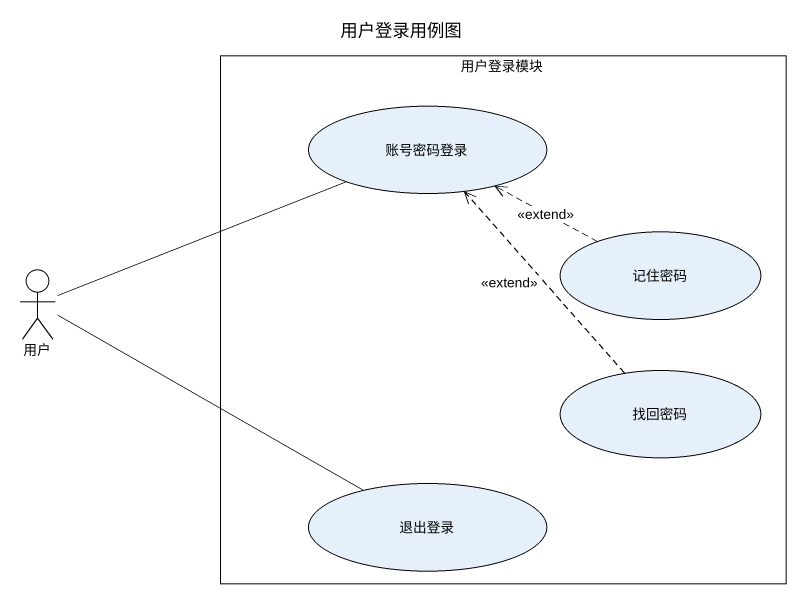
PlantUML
@startuml
title 用户登录用例图
rectangle 用户登录模块 {
  usecase 账号密码登录
  usecase 记住密码
  usecase 找回密码
  usecase 退出登录
}
actor 用户
用户 -right- 账号密码登录
用户 -right- 退出登录
记住密码 .left.> 账号密码登录 : <<extend>>
找回密码 .up.> 账号密码登录 : <<extend>>
@enduml
